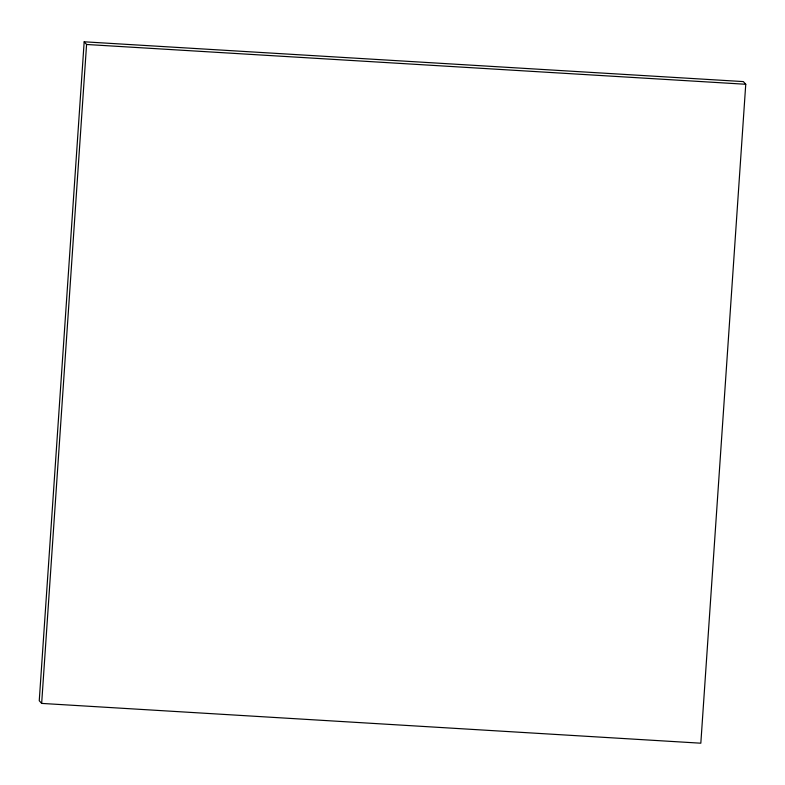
<?xml version="1.0" encoding="UTF-8"?>
<svg xmlns="http://www.w3.org/2000/svg" width="785" height="785" viewBox="0 0 785 785"><rect width="100%" height="100%" fill="white"/><g stroke="black" fill="none" stroke-linecap="round" stroke-linejoin="round"><path stroke-width="1.18" d="M84.172 41.801L39.25 700.73L41.654 703.409L700.828 743.199L745.75 84.27L743.346 81.591L84.172 41.801L86.576 44.48L745.75 84.27M41.654 703.409L86.576 44.48"/></g></svg>
